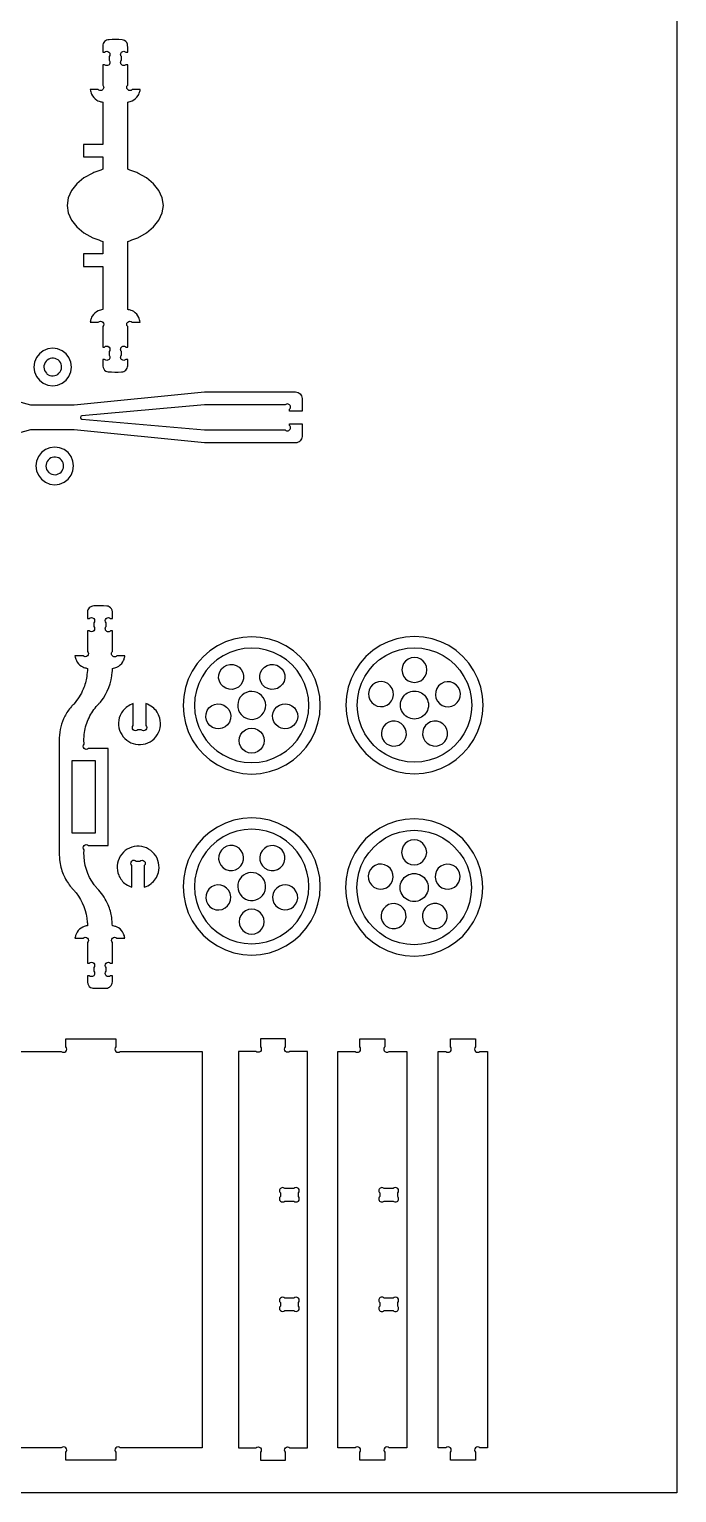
# Model space of a CAD drawing. Extents: x 2.2 to 40.9, y 0.4 to 54.1.
# Drawn here: x 27.94 to 40.9, y 0.38 to 29.67 of the extents above; entities that cross this region are included whole.
import ezdxf

# ---------------------------------------------------------------- set-up
doc = ezdxf.new("R2010")
doc.units = 0
doc.header["$MEASUREMENT"] = 0
doc.layers.get('0').update_dxf_attribs({"linetype": 'CONTINUOUS'})
doc.layers.add('ENGRAVE', color=1, linetype='CONTINUOUS')
doc.layers.add('LAYER_1', color=18, linetype='CONTINUOUS')

msp = doc.modelspace()

# ---------------------------------------------------------------- linework, layer by layer
msp.add_lwpolyline([(2.223, 0.378), (2.223, 54.147), (40.905, 54.147), (40.905, 0.378)], close=True)
at = {"layer": 'ENGRAVE'}
for points in [[(31.823, 15.147), (31.957, 15.081), (32.099, 15.033), (32.246, 15.004), (32.396, 14.994), (32.545, 15.004), (32.692, 15.033), (32.834, 15.081), (32.968, 15.147), (33.093, 15.231), (33.206, 15.33), (33.304, 15.442), (33.388, 15.567), (33.454, 15.701), (33.502, 15.843), (33.531, 15.99), (33.541, 16.14), (33.531, 16.289), (33.502, 16.436), (33.454, 16.578), (33.388, 16.712), (33.304, 16.837), (33.206, 16.95), (33.093, 17.049), (32.968, 17.132), (32.834, 17.198), (32.692, 17.246), (32.545, 17.276), (32.396, 17.285), (32.246, 17.276), (32.099, 17.246), (31.957, 17.198), (31.823, 17.132), (31.698, 17.049), (31.585, 16.95), (31.487, 16.837), (31.403, 16.712), (31.337, 16.578), (31.289, 16.436), (31.26, 16.289), (31.25, 16.14), (31.26, 15.99), (31.289, 15.843), (31.337, 15.701), (31.403, 15.567), (31.487, 15.442), (31.585, 15.33), (31.698, 15.231)], [(34.957, 15.237), (34.844, 15.336), (34.745, 15.449), (34.662, 15.573), (34.596, 15.708), (34.547, 15.85), (34.518, 15.997), (34.508, 16.146), (34.518, 16.296), (34.547, 16.443), (34.596, 16.585), (34.662, 16.719), (34.745, 16.844), (34.844, 16.956), (34.957, 17.055), (35.081, 17.138), (35.216, 17.205), (35.358, 17.253), (35.505, 17.282), (35.654, 17.292), (35.804, 17.282), (35.951, 17.253), (36.093, 17.205), (36.227, 17.138), (36.352, 17.055), (36.464, 16.956), (36.563, 16.844), (36.646, 16.719), (36.713, 16.585), (36.761, 16.443), (36.79, 16.296), (36.8, 16.146), (36.79, 15.997), (36.761, 15.85), (36.713, 15.708), (36.646, 15.573), (36.563, 15.449), (36.464, 15.336), (36.352, 15.237), (36.227, 15.154), (36.093, 15.088), (35.951, 15.04), (35.804, 15.01), (35.654, 15), (35.505, 15.01), (35.358, 15.04), (35.216, 15.088), (35.081, 15.154)], [(31.698, 11.604), (31.823, 11.521), (31.957, 11.455), (32.099, 11.407), (32.246, 11.378), (32.396, 11.368), (32.545, 11.378), (32.692, 11.407), (32.834, 11.455), (32.968, 11.521), (33.093, 11.604), (33.206, 11.703), (33.304, 11.816), (33.388, 11.941), (33.454, 12.075), (33.502, 12.217), (33.531, 12.364), (33.541, 12.513), (33.531, 12.663), (33.502, 12.81), (33.454, 12.952), (33.388, 13.086), (33.304, 13.211), (33.206, 13.324), (33.093, 13.422), (32.968, 13.506), (32.834, 13.572), (32.692, 13.62), (32.545, 13.649), (32.396, 13.659), (32.246, 13.649), (32.099, 13.62), (31.957, 13.572), (31.823, 13.506), (31.698, 13.422), (31.585, 13.324), (31.487, 13.211), (31.403, 13.086), (31.337, 12.952), (31.289, 12.81), (31.26, 12.663), (31.25, 12.513), (31.26, 12.364), (31.289, 12.217), (31.337, 12.075), (31.403, 11.941), (31.487, 11.816), (31.585, 11.703)], [(35.075, 11.501), (34.951, 11.585), (34.838, 11.684), (34.739, 11.796), (34.656, 11.921), (34.59, 12.055), (34.542, 12.197), (34.512, 12.344), (34.503, 12.494), (34.512, 12.643), (34.542, 12.79), (34.59, 12.932), (34.656, 13.067), (34.739, 13.191), (34.838, 13.304), (34.951, 13.403), (35.075, 13.486), (35.21, 13.552), (35.352, 13.6), (35.499, 13.63), (35.648, 13.639), (35.798, 13.63), (35.945, 13.6), (36.087, 13.552), (36.221, 13.486), (36.346, 13.403), (36.458, 13.304), (36.557, 13.191), (36.64, 13.067), (36.707, 12.932), (36.755, 12.79), (36.784, 12.643), (36.794, 12.494), (36.784, 12.344), (36.755, 12.197), (36.707, 12.055), (36.64, 11.921), (36.557, 11.796), (36.458, 11.684), (36.346, 11.585), (36.221, 11.501), (36.087, 11.435), (35.945, 11.387), (35.798, 11.358), (35.648, 11.348), (35.499, 11.358), (35.352, 11.387), (35.21, 11.435)]]:
    msp.add_lwpolyline(points, close=True, dxfattribs=at)
at = {"layer": 'LAYER_1'}
for points in [[(29.913, 23.064), (29.877, 23.064, -1), (29.789, 23.153), (29.789, 23.225, -1), (29.877, 23.314), (29.913, 23.314), (29.913, 23.725, -1), (30.002, 23.814), (30.163, 23.814, 0.065228), (30.136, 23.904, 0.148337), (30.033, 24.023, 0.0567), (29.984, 24.046, 0.042505), (29.913, 24.064), (29.913, 25.427, -0.003944), (30.074, 25.485, 0.023671), (30.114, 25.501), (30.289, 25.598), (30.433, 25.717), (30.539, 25.851), (30.605, 25.997), (30.627, 26.149), (30.605, 26.301), (30.539, 26.447), (30.433, 26.581), (30.289, 26.7), (30.114, 26.797, 0.023671), (30.074, 26.813, -0.003944), (29.913, 26.871), (29.913, 28.216, 0.065228), (30.004, 28.244, 0.148337), (30.122, 28.347, 0.0567), (30.146, 28.396, 0.042505), (30.163, 28.466), (30.002, 28.466, -1), (29.913, 28.555), (29.913, 28.966), (29.877, 28.966, -1), (29.789, 29.055), (29.789, 29.128, -1), (29.877, 29.216), (29.913, 29.216, 0.006529), (29.912, 29.348, 0.260864), (29.851, 29.45, 0.118127), (29.804, 29.464, 0.021662), (29.539, 29.466, 0.190424), (29.452, 29.429, 0.190352), (29.414, 29.341, 0.012268), (29.413, 29.279, -0.004089), (29.414, 29.216), (29.45, 29.216, -1), (29.539, 29.128), (29.539, 29.055, -1), (29.45, 28.966), (29.414, 28.966), (29.414, 28.555, -1), (29.325, 28.466), (29.164, 28.466, 0.065228), (29.191, 28.376, 0.148337), (29.294, 28.258, 0.0567), (29.343, 28.234, 0.042505), (29.414, 28.216), (29.414, 27.371), (29.025, 27.371), (29.025, 27.121), (29.414, 27.121), (29.414, 26.871, -0.00393), (29.253, 26.813, 0.023583), (29.213, 26.797), (29.038, 26.699), (28.894, 26.581), (28.788, 26.446), (28.722, 26.3), (28.7, 26.149), (28.722, 25.998), (28.788, 25.852), (28.894, 25.717), (29.038, 25.599), (29.213, 25.501, 0.023583), (29.253, 25.485, -0.00393), (29.414, 25.427), (29.414, 25.177), (29.025, 25.177), (29.025, 24.927), (29.414, 24.927), (29.414, 24.064, 0.065228), (29.323, 24.037, 0.148337), (29.205, 23.933, 0.0567), (29.181, 23.884, 0.042505), (29.164, 23.814), (29.325, 23.814, -1), (29.414, 23.725), (29.414, 23.314), (29.45, 23.314, -1), (29.539, 23.225), (29.539, 23.153, -1), (29.45, 23.064), (29.414, 23.064, 0.006529), (29.415, 22.933, 0.260864), (29.476, 22.831, 0.118127), (29.523, 22.817, 0.021662), (29.789, 22.814, 0.190424), (29.876, 22.852, 0.190352), (29.913, 22.939, 0.012268), (29.914, 23.002, -0.004089)], [(28.323, 22.76, 0.936602), (28.52, 23.054, 0.936602), (28.287, 22.788, 0.032737), (28.304, 22.772, 0.032737)], [(28.364, 20.781, 0.936602), (28.561, 21.075, 0.936602), (28.328, 20.809, 0.032737), (28.345, 20.793, 0.032737)], [(29.607, 10.729), (29.571, 10.729, -1), (29.482, 10.817), (29.482, 10.89, -1), (29.571, 10.979), (29.607, 10.979), (29.607, 11.39, -1), (29.696, 11.479), (29.857, 11.479, 0.065228), (29.83, 11.569, 0.148337), (29.727, 11.687, 0.0567), (29.678, 11.711, 0.042505), (29.607, 11.729, 0.026399), (29.593, 11.891, 0.064422), (29.523, 12.144, 0.082666), (29.334, 12.443, 0.005773), (29.286, 12.495, -0.027956), (29.242, 12.548, -0.16647), (29.038, 13.193), (29.039, 13.228), (29.039, 13.246, -1), (29.128, 13.335), (29.522, 13.335), (29.522, 15.278), (29.128, 15.278, -1), (29.039, 15.366), (29.039, 15.385, -0.037192), (29.042, 15.556, -0.074367), (29.123, 15.859, -0.077224), (29.285, 16.115, -0.012509), (29.333, 16.168, 0.02617), (29.379, 16.221, 0.149562), (29.605, 16.81, 0.012372), (29.606, 16.846, -0.004124), (29.607, 16.881, 0.065228), (29.698, 16.908, 0.148337), (29.816, 17.012, 0.0567), (29.84, 17.061, 0.042505), (29.857, 17.131), (29.696, 17.131, -1), (29.607, 17.22), (29.607, 17.631), (29.571, 17.631, -1), (29.482, 17.72), (29.482, 17.793, -1), (29.571, 17.881), (29.607, 17.881, 0.006529), (29.606, 18.012, 0.260864), (29.545, 18.114, 0.118127), (29.498, 18.128, 0.021662), (29.233, 18.131, 0.190424), (29.145, 18.093, 0.190352), (29.108, 18.006, 0.012268), (29.107, 17.944, -0.004089), (29.108, 17.881), (29.144, 17.881, -1), (29.233, 17.793), (29.233, 17.72, -1), (29.144, 17.631), (29.108, 17.631), (29.108, 17.22, -1), (29.019, 17.131), (28.858, 17.131, 0.065228), (28.885, 17.041, 0.148337), (28.988, 16.922, 0.0567), (29.037, 16.899, 0.042505), (29.108, 16.881, -0.026399), (29.093, 16.719, -0.064422), (29.023, 16.466, -0.082666), (28.834, 16.167, -0.018345), (28.809, 16.141, 0.022041), (28.785, 16.115, 0.061507), (28.654, 15.921, 0.107635), (28.542, 15.489, 0.01196), (28.542, 15.455, -0.002886), (28.542, 15.421, 0.000825), (28.54, 14.305, 0.000825), (28.542, 13.189, 0.033004), (28.554, 13.011, 0.075197), (28.638, 12.724, 0.033003), (28.707, 12.598, 0.036703), (28.785, 12.494, 0.013791), (28.833, 12.442, -0.026597), (28.879, 12.388, -0.149562), (29.105, 11.8, -0.012372), (29.107, 11.764, 0.004124), (29.108, 11.729, 0.065228), (29.017, 11.701, 0.148337), (28.899, 11.598, 0.0567), (28.875, 11.549, 0.042505), (28.858, 11.479), (29.019, 11.479, -1), (29.108, 11.39), (29.108, 10.979), (29.144, 10.979, -1), (29.233, 10.89), (29.233, 10.817, -1), (29.144, 10.729), (29.108, 10.729, 0.006529), (29.109, 10.598, 0.260864), (29.17, 10.495, 0.118127), (29.217, 10.481, 0.021662), (29.482, 10.479, 0.190424), (29.57, 10.516, 0.190352), (29.607, 10.604, 0.012268), (29.608, 10.666, -0.004089)], [(32.256, 15.897, 0.967799), (32.551, 16.372, 0.967799), (32.225, 15.917, 0.016364), (32.24, 15.907, 0.016364)], [(30.275, 16.176), (30.275, 15.74, -1), (30.186, 15.651), (30.114, 15.651, -1), (30.025, 15.74), (30.025, 16.176, 0.069827), (29.907, 16.116, 0.143963), (29.762, 15.937, 0.513852), (30.122, 15.356, 0.513741), (30.556, 15.885, 0.165644), (30.408, 16.105, 0.081484)], [(29.996, 12.5), (29.996, 12.936, -1), (30.085, 13.024), (30.158, 13.024, -1), (30.246, 12.936), (30.246, 12.5, 0.081484), (30.38, 12.571, 0.165644), (30.527, 12.791, 0.513741), (30.094, 13.319, 0.513852), (29.733, 12.739, 0.143963), (29.878, 12.559, 0.069827)], [(32.225, 12.291, 0.967799), (32.58, 12.724, 0.967799), (32.198, 12.315, 0.016364), (32.211, 12.303, 0.016364)], [(28.673, 1.027), (28.673, 1.189, 1), (28.584, 1.278), (26.946, 1.278), (26.946, 9.213), (28.584, 9.213, 1), (28.673, 9.302), (28.673, 9.464), (29.675, 9.464), (29.675, 9.302, 1), (29.764, 9.213), (31.402, 9.213), (31.402, 1.278), (29.764, 1.278, 1), (29.675, 1.189), (29.675, 1.027)], [(33.07, 1.027), (33.07, 1.189, -1), (33.159, 1.278), (33.51, 1.278), (33.51, 9.213), (33.159, 9.213, -1), (33.07, 9.302), (33.07, 9.464), (32.569, 9.464), (32.569, 9.302, -1), (32.48, 9.213), (32.129, 9.213), (32.129, 1.278), (32.48, 1.278, -1), (32.569, 1.189), (32.569, 1.027)], [(34.558, 1.027), (34.558, 1.189, 1), (34.469, 1.278), (34.118, 1.278), (34.118, 9.213), (34.469, 9.213, 1), (34.558, 9.302), (34.558, 9.464), (35.059, 9.464), (35.059, 9.302, 1), (35.147, 9.213), (35.499, 9.213), (35.499, 1.278), (35.147, 1.278, 1), (35.059, 1.189), (35.059, 1.027)], [(36.373, 1.027), (36.373, 1.189, 1), (36.284, 1.278), (36.13, 1.278), (36.13, 9.213), (36.284, 9.213, 1), (36.373, 9.302), (36.373, 9.464), (36.874, 9.464), (36.874, 9.302, 1), (36.963, 9.213), (37.116, 9.213), (37.116, 1.278), (36.963, 1.278, 1), (36.874, 1.189), (36.874, 1.027)], [(33.241, 6.467), (33.058, 6.467, 1), (32.969, 6.379), (32.969, 6.306, 1), (33.058, 6.217), (33.241, 6.217, 1), (33.33, 6.306), (33.33, 6.379, 1)], [(35.046, 6.217), (35.23, 6.217, 1), (35.319, 6.306), (35.319, 6.379, 1), (35.23, 6.467), (35.046, 6.467, 1), (34.958, 6.379), (34.958, 6.306, 1)], [(33.241, 4.274), (33.058, 4.274, 1), (32.969, 4.185), (32.969, 4.113, 1), (33.058, 4.024), (33.241, 4.024, 1), (33.33, 4.113), (33.33, 4.185, 1)], [(35.23, 4.274), (35.046, 4.274, 1), (34.958, 4.185), (34.958, 4.113, 1), (35.046, 4.024), (35.23, 4.024, 1), (35.319, 4.113), (35.319, 4.185, 1)]]:
    msp.add_lwpolyline(points, format="xyb", close=True, dxfattribs=at)
for points in [[(28.224, 22.587), (28.315, 22.55), (28.412, 22.537), (28.509, 22.55), (28.6, 22.587), (28.678, 22.647), (28.738, 22.725), (28.775, 22.816), (28.788, 22.913), (28.775, 23.01), (28.738, 23.101), (28.678, 23.179), (28.6, 23.239), (28.509, 23.276), (28.412, 23.289), (28.315, 23.276), (28.224, 23.239), (28.146, 23.179), (28.086, 23.101), (28.049, 23.01), (28.036, 22.913), (28.049, 22.816), (28.086, 22.725), (28.146, 22.647)], [(28.265, 20.608), (28.356, 20.571), (28.453, 20.558), (28.55, 20.571), (28.641, 20.608), (28.719, 20.668), (28.779, 20.746), (28.816, 20.837), (28.829, 20.934), (28.816, 21.031), (28.779, 21.122), (28.719, 21.2), (28.641, 21.26), (28.55, 21.297), (28.453, 21.31), (28.356, 21.297), (28.265, 21.26), (28.187, 21.2), (28.127, 21.122), (28.09, 21.031), (28.077, 20.934), (28.09, 20.837), (28.127, 20.746), (28.187, 20.668)], [(31.709, 14.95), (31.87, 14.87), (32.04, 14.813), (32.216, 14.778), (32.396, 14.766), (32.575, 14.778), (32.751, 14.813), (32.921, 14.87), (33.082, 14.95), (33.232, 15.05), (33.367, 15.168), (33.485, 15.303), (33.585, 15.453), (33.665, 15.614), (33.722, 15.784), (33.758, 15.96), (33.769, 16.14), (33.758, 16.319), (33.722, 16.495), (33.665, 16.665), (33.585, 16.827), (33.485, 16.976), (33.367, 17.111), (33.232, 17.229), (33.082, 17.329), (32.921, 17.409), (32.751, 17.467), (32.575, 17.502), (32.396, 17.513), (32.216, 17.502), (32.04, 17.467), (31.87, 17.409), (31.709, 17.329), (31.559, 17.229), (31.424, 17.111), (31.306, 16.976), (31.206, 16.827), (31.126, 16.665), (31.069, 16.495), (31.034, 16.319), (31.022, 16.14), (31.034, 15.96), (31.069, 15.784), (31.126, 15.614), (31.206, 15.453), (31.306, 15.303), (31.424, 15.168), (31.559, 15.05)], [(34.967, 14.957), (35.128, 14.877), (35.299, 14.819), (35.475, 14.784), (35.654, 14.772), (35.833, 14.784), (36.01, 14.819), (36.18, 14.877), (36.341, 14.957), (36.49, 15.056), (36.625, 15.175), (36.744, 15.31), (36.844, 15.459), (36.923, 15.621), (36.981, 15.791), (37.016, 15.967), (37.028, 16.146), (37.016, 16.326), (36.981, 16.502), (36.923, 16.672), (36.844, 16.833), (36.744, 16.982), (36.625, 17.118), (36.49, 17.236), (36.341, 17.336), (36.18, 17.415), (36.01, 17.473), (35.833, 17.508), (35.654, 17.52), (35.475, 17.508), (35.299, 17.473), (35.128, 17.415), (34.967, 17.336), (34.818, 17.236), (34.683, 17.118), (34.564, 16.982), (34.464, 16.833), (34.385, 16.672), (34.327, 16.502), (34.292, 16.326), (34.28, 16.146), (34.292, 15.967), (34.327, 15.791), (34.385, 15.621), (34.464, 15.459), (34.564, 15.31), (34.683, 15.175), (34.818, 15.056)], [(35.589, 16.608), (35.654, 16.6), (35.719, 16.608), (35.779, 16.633), (35.831, 16.673), (35.871, 16.725), (35.896, 16.786), (35.905, 16.85), (35.896, 16.915), (35.871, 16.976), (35.831, 17.028), (35.779, 17.067), (35.719, 17.093), (35.654, 17.101), (35.589, 17.093), (35.529, 17.067), (35.477, 17.028), (35.437, 16.976), (35.412, 16.915), (35.403, 16.85), (35.412, 16.786), (35.437, 16.725), (35.477, 16.673), (35.529, 16.633)], [(31.78, 16.564), (31.749, 16.622), (31.734, 16.685), (31.736, 16.751), (31.755, 16.814), (31.789, 16.869), (31.837, 16.914), (31.895, 16.945), (31.958, 16.96), (32.024, 16.958), (32.086, 16.939), (32.142, 16.905), (32.187, 16.857), (32.218, 16.8), (32.233, 16.736), (32.231, 16.671), (32.212, 16.608), (32.178, 16.552), (32.13, 16.507), (32.073, 16.476), (32.009, 16.461), (31.944, 16.463), (31.881, 16.482), (31.825, 16.517)], [(32.614, 16.552), (32.58, 16.608), (32.561, 16.67), (32.559, 16.736), (32.574, 16.799), (32.605, 16.857), (32.65, 16.905), (32.706, 16.939), (32.769, 16.958), (32.834, 16.959), (32.898, 16.944), (32.955, 16.913), (33.003, 16.868), (33.037, 16.812), (33.056, 16.75), (33.058, 16.684), (33.043, 16.621), (33.012, 16.563), (32.967, 16.516), (32.911, 16.481), (32.848, 16.463), (32.783, 16.461), (32.719, 16.476), (32.661, 16.507)], [(34.907, 16.127), (34.971, 16.115), (35.036, 16.12), (35.098, 16.141), (35.152, 16.178), (35.195, 16.228), (35.223, 16.287), (35.235, 16.351), (35.23, 16.417), (35.208, 16.478), (35.171, 16.532), (35.122, 16.575), (35.063, 16.603), (34.998, 16.615), (34.933, 16.61), (34.871, 16.589), (34.817, 16.552), (34.775, 16.502), (34.746, 16.443), (34.734, 16.379), (34.739, 16.313), (34.761, 16.252), (34.798, 16.198), (34.848, 16.155)], [(35.514, 15.904), (35.484, 15.924), (35.456, 15.948), (35.432, 15.976), (35.412, 16.006), (35.395, 16.039), (35.384, 16.074), (35.376, 16.11), (35.374, 16.146), (35.376, 16.183), (35.384, 16.219), (35.395, 16.253), (35.412, 16.286), (35.432, 16.317), (35.456, 16.344), (35.484, 16.368), (35.514, 16.389), (35.547, 16.405), (35.582, 16.417), (35.618, 16.424), (35.654, 16.426), (35.691, 16.424), (35.727, 16.417), (35.761, 16.405), (35.794, 16.389), (35.825, 16.368), (35.852, 16.344), (35.876, 16.317), (35.897, 16.286), (35.913, 16.253), (35.925, 16.219), (35.932, 16.183), (35.934, 16.146), (35.932, 16.11), (35.925, 16.074), (35.913, 16.039), (35.897, 16.006), (35.876, 15.976), (35.852, 15.948), (35.825, 15.924), (35.794, 15.904), (35.761, 15.888), (35.727, 15.876), (35.691, 15.869), (35.654, 15.866), (35.618, 15.869), (35.582, 15.876), (35.547, 15.888)], [(36.272, 16.119), (36.337, 16.113), (36.401, 16.125), (36.46, 16.154), (36.51, 16.196), (36.547, 16.25), (36.569, 16.312), (36.574, 16.377), (36.562, 16.441), (36.534, 16.5), (36.492, 16.55), (36.438, 16.587), (36.376, 16.609), (36.311, 16.614), (36.246, 16.602), (36.187, 16.574), (36.138, 16.532), (36.1, 16.478), (36.079, 16.416), (36.074, 16.351), (36.085, 16.286), (36.114, 16.227), (36.156, 16.178), (36.21, 16.14)], [(31.516, 15.784), (31.488, 15.843), (31.476, 15.907), (31.481, 15.973), (31.503, 16.034), (31.54, 16.088), (31.589, 16.131), (31.648, 16.159), (31.713, 16.171), (31.778, 16.166), (31.84, 16.144), (31.894, 16.107), (31.936, 16.058), (31.964, 15.999), (31.976, 15.934), (31.971, 15.869), (31.95, 15.807), (31.913, 15.753), (31.863, 15.711), (31.804, 15.683), (31.74, 15.671), (31.675, 15.676), (31.613, 15.697), (31.559, 15.734)], [(32.879, 15.754), (32.842, 15.808), (32.82, 15.87), (32.815, 15.935), (32.827, 15.999), (32.855, 16.059), (32.898, 16.108), (32.951, 16.145), (33.013, 16.167), (33.078, 16.172), (33.143, 16.16), (33.202, 16.132), (33.252, 16.09), (33.289, 16.036), (33.31, 15.974), (33.316, 15.909), (33.304, 15.845), (33.275, 15.786), (33.233, 15.736), (33.179, 15.699), (33.117, 15.677), (33.052, 15.672), (32.988, 15.684), (32.929, 15.712)], [(35.153, 15.341), (35.217, 15.326), (35.282, 15.328), (35.345, 15.346), (35.401, 15.381), (35.445, 15.428), (35.476, 15.486), (35.492, 15.55), (35.49, 15.615), (35.471, 15.678), (35.436, 15.733), (35.389, 15.778), (35.331, 15.809), (35.268, 15.824), (35.202, 15.822), (35.139, 15.804), (35.084, 15.769), (35.039, 15.722), (35.008, 15.664), (34.993, 15.6), (34.995, 15.535), (35.014, 15.472), (35.048, 15.417), (35.096, 15.372)], [(35.965, 15.347), (36.027, 15.328), (36.093, 15.326), (36.156, 15.342), (36.214, 15.373), (36.262, 15.418), (36.296, 15.473), (36.315, 15.536), (36.316, 15.602), (36.301, 15.665), (36.27, 15.723), (36.225, 15.77), (36.169, 15.805), (36.107, 15.823), (36.041, 15.825), (35.978, 15.81), (35.92, 15.779), (35.872, 15.734), (35.838, 15.678), (35.82, 15.615), (35.818, 15.55), (35.833, 15.486), (35.864, 15.429), (35.909, 15.381)], [(32.218, 15.258), (32.178, 15.31), (32.153, 15.371), (32.145, 15.435), (32.153, 15.5), (32.178, 15.561), (32.218, 15.613), (32.27, 15.653), (32.331, 15.678), (32.396, 15.686), (32.46, 15.678), (32.521, 15.653), (32.573, 15.613), (32.613, 15.561), (32.638, 15.5), (32.646, 15.435), (32.638, 15.371), (32.613, 15.31), (32.573, 15.258), (32.521, 15.218), (32.46, 15.193), (32.396, 15.185), (32.331, 15.193), (32.27, 15.218)], [(28.792, 13.586), (29.271, 13.586), (29.271, 15.027), (28.792, 15.027)], [(31.709, 11.324), (31.87, 11.244), (32.04, 11.187), (32.216, 11.151), (32.396, 11.14), (32.575, 11.151), (32.751, 11.187), (32.921, 11.244), (33.082, 11.324), (33.232, 11.424), (33.367, 11.542), (33.485, 11.677), (33.585, 11.827), (33.665, 11.988), (33.722, 12.158), (33.758, 12.334), (33.769, 12.513), (33.758, 12.693), (33.722, 12.869), (33.665, 13.039), (33.585, 13.2), (33.485, 13.35), (33.367, 13.485), (33.232, 13.603), (33.082, 13.703), (32.921, 13.783), (32.751, 13.84), (32.575, 13.875), (32.396, 13.887), (32.216, 13.875), (32.04, 13.84), (31.87, 13.783), (31.709, 13.703), (31.559, 13.603), (31.424, 13.485), (31.306, 13.35), (31.206, 13.2), (31.126, 13.039), (31.069, 12.869), (31.034, 12.693), (31.022, 12.513), (31.034, 12.334), (31.069, 12.158), (31.126, 11.988), (31.206, 11.827), (31.306, 11.677), (31.424, 11.542), (31.559, 11.424)], [(35.123, 11.225), (35.293, 11.167), (35.469, 11.132), (35.648, 11.12), (35.828, 11.132), (36.004, 11.167), (36.174, 11.225), (36.335, 11.304), (36.484, 11.404), (36.62, 11.522), (36.738, 11.657), (36.838, 11.807), (36.917, 11.968), (36.975, 12.138), (37.01, 12.314), (37.022, 12.494), (37.01, 12.673), (36.975, 12.849), (36.917, 13.019), (36.838, 13.181), (36.738, 13.33), (36.62, 13.465), (36.484, 13.584), (36.335, 13.683), (36.174, 13.763), (36.004, 13.821), (35.828, 13.856), (35.648, 13.867), (35.469, 13.856), (35.293, 13.821), (35.123, 13.763), (34.961, 13.683), (34.812, 13.584), (34.677, 13.465), (34.558, 13.33), (34.459, 13.181), (34.379, 13.019), (34.321, 12.849), (34.286, 12.673), (34.275, 12.494), (34.286, 12.314), (34.321, 12.138), (34.379, 11.968), (34.459, 11.807), (34.558, 11.657), (34.677, 11.522), (34.812, 11.404), (34.961, 11.304)], [(31.881, 12.856), (31.944, 12.837), (32.009, 12.835), (32.073, 12.85), (32.13, 12.881), (32.178, 12.926), (32.212, 12.982), (32.231, 13.045), (32.233, 13.11), (32.218, 13.174), (32.187, 13.231), (32.142, 13.279), (32.086, 13.313), (32.024, 13.332), (31.958, 13.334), (31.895, 13.319), (31.837, 13.288), (31.789, 13.243), (31.755, 13.187), (31.736, 13.125), (31.734, 13.059), (31.749, 12.996), (31.78, 12.938), (31.825, 12.89)], [(32.719, 12.85), (32.783, 12.835), (32.848, 12.836), (32.911, 12.855), (32.967, 12.889), (33.012, 12.937), (33.043, 12.994), (33.058, 13.058), (33.056, 13.124), (33.037, 13.186), (33.003, 13.242), (32.955, 13.287), (32.898, 13.318), (32.834, 13.333), (32.769, 13.331), (32.706, 13.313), (32.65, 13.278), (32.605, 13.231), (32.574, 13.173), (32.559, 13.11), (32.561, 13.044), (32.58, 12.982), (32.614, 12.926), (32.661, 12.881)], [(35.583, 12.956), (35.648, 12.947), (35.713, 12.956), (35.774, 12.981), (35.825, 13.021), (35.865, 13.073), (35.89, 13.133), (35.899, 13.198), (35.89, 13.263), (35.865, 13.323), (35.825, 13.375), (35.774, 13.415), (35.713, 13.44), (35.648, 13.449), (35.583, 13.44), (35.523, 13.415), (35.471, 13.375), (35.431, 13.323), (35.406, 13.263), (35.398, 13.198), (35.406, 13.133), (35.431, 13.073), (35.471, 13.021), (35.523, 12.981)], [(34.901, 12.474), (34.965, 12.462), (35.031, 12.467), (35.092, 12.489), (35.146, 12.526), (35.189, 12.576), (35.217, 12.635), (35.229, 12.699), (35.224, 12.764), (35.202, 12.826), (35.165, 12.88), (35.116, 12.922), (35.057, 12.951), (34.992, 12.963), (34.927, 12.958), (34.865, 12.936), (34.811, 12.899), (34.769, 12.849), (34.741, 12.79), (34.729, 12.726), (34.734, 12.661), (34.755, 12.599), (34.792, 12.545), (34.842, 12.502)], [(36.266, 12.466), (36.331, 12.461), (36.395, 12.473), (36.454, 12.501), (36.504, 12.544), (36.541, 12.598), (36.563, 12.659), (36.568, 12.724), (36.556, 12.789), (36.528, 12.848), (36.486, 12.898), (36.432, 12.935), (36.37, 12.956), (36.305, 12.962), (36.24, 12.95), (36.181, 12.922), (36.132, 12.879), (36.095, 12.825), (36.073, 12.763), (36.068, 12.698), (36.08, 12.634), (36.108, 12.575), (36.15, 12.525), (36.204, 12.488)], [(35.508, 12.251), (35.478, 12.272), (35.45, 12.296), (35.426, 12.323), (35.406, 12.354), (35.39, 12.387), (35.378, 12.421), (35.371, 12.457), (35.368, 12.494), (35.371, 12.53), (35.378, 12.566), (35.39, 12.601), (35.406, 12.634), (35.426, 12.664), (35.45, 12.692), (35.478, 12.716), (35.508, 12.736), (35.541, 12.752), (35.576, 12.764), (35.612, 12.771), (35.648, 12.774), (35.685, 12.771), (35.721, 12.764), (35.755, 12.752), (35.788, 12.736), (35.819, 12.716), (35.846, 12.692), (35.87, 12.664), (35.891, 12.634), (35.907, 12.601), (35.919, 12.566), (35.926, 12.53), (35.928, 12.494), (35.926, 12.457), (35.919, 12.421), (35.907, 12.387), (35.891, 12.354), (35.87, 12.323), (35.846, 12.296), (35.819, 12.272), (35.788, 12.251), (35.755, 12.235), (35.721, 12.223), (35.685, 12.216), (35.648, 12.214), (35.612, 12.216), (35.576, 12.223), (35.541, 12.235)], [(31.613, 12.071), (31.675, 12.049), (31.74, 12.044), (31.804, 12.056), (31.863, 12.085), (31.913, 12.127), (31.95, 12.181), (31.971, 12.243), (31.976, 12.308), (31.964, 12.373), (31.936, 12.432), (31.894, 12.481), (31.84, 12.518), (31.778, 12.54), (31.713, 12.545), (31.648, 12.533), (31.589, 12.505), (31.54, 12.462), (31.503, 12.408), (31.481, 12.346), (31.476, 12.281), (31.488, 12.217), (31.516, 12.158), (31.559, 12.108)], [(32.988, 12.057), (33.052, 12.046), (33.117, 12.051), (33.179, 12.072), (33.233, 12.11), (33.275, 12.159), (33.304, 12.218), (33.316, 12.283), (33.31, 12.348), (33.289, 12.41), (33.252, 12.464), (33.202, 12.506), (33.143, 12.534), (33.078, 12.546), (33.013, 12.541), (32.951, 12.519), (32.898, 12.482), (32.855, 12.432), (32.827, 12.373), (32.815, 12.309), (32.82, 12.244), (32.842, 12.182), (32.879, 12.128), (32.929, 12.086)], [(32.331, 11.567), (32.396, 11.559), (32.46, 11.567), (32.521, 11.592), (32.573, 11.632), (32.613, 11.684), (32.638, 11.744), (32.646, 11.809), (32.638, 11.874), (32.613, 11.935), (32.573, 11.986), (32.521, 12.026), (32.46, 12.051), (32.396, 12.06), (32.331, 12.051), (32.27, 12.026), (32.218, 11.986), (32.178, 11.935), (32.153, 11.874), (32.145, 11.809), (32.153, 11.744), (32.178, 11.684), (32.218, 11.632), (32.27, 11.592)], [(35.147, 11.688), (35.211, 11.673), (35.276, 11.675), (35.339, 11.694), (35.395, 11.728), (35.44, 11.776), (35.471, 11.834), (35.486, 11.897), (35.484, 11.963), (35.465, 12.025), (35.431, 12.081), (35.383, 12.126), (35.325, 12.157), (35.262, 12.172), (35.196, 12.17), (35.134, 12.151), (35.078, 12.117), (35.033, 12.069), (35.002, 12.012), (34.987, 11.948), (34.989, 11.882), (35.008, 11.82), (35.042, 11.764), (35.09, 11.719)], [(35.959, 11.694), (36.022, 11.676), (36.087, 11.674), (36.151, 11.689), (36.208, 11.72), (36.256, 11.765), (36.29, 11.821), (36.309, 11.884), (36.31, 11.949), (36.295, 12.013), (36.264, 12.07), (36.219, 12.118), (36.163, 12.152), (36.101, 12.171), (36.035, 12.173), (35.972, 12.157), (35.914, 12.126), (35.867, 12.081), (35.832, 12.026), (35.814, 11.963), (35.812, 11.898), (35.827, 11.834), (35.858, 11.776), (35.903, 11.729)]]:
    msp.add_lwpolyline(points, close=True, dxfattribs=at)
msp.add_lwpolyline([(25.411, 22.858), (27.964, 22.155), (28.841, 22.155), (31.452, 22.415), (33.275, 22.415, -0.190421), (33.365, 22.376, -0.190421), (33.404, 22.285, -0.012272), (33.405, 22.158, 0.004091), (33.404, 22.03), (33.154, 22.03), (33.154, 22.067, 1), (33.065, 22.155), (31.452, 22.155), (28.998, 21.939, 0.347548), (28.97, 21.905, 0.347548), (28.998, 21.87), (31.452, 21.654), (33.065, 21.654, 1), (33.154, 21.743), (33.154, 21.779), (33.404, 21.779, 0.004091), (33.405, 21.652, -0.012272), (33.404, 21.524, -0.190421), (33.365, 21.434, -0.190421), (33.275, 21.395), (31.452, 21.395), (28.841, 21.654), (27.964, 21.654), (25.411, 20.951, 1)], format="xyb", dxfattribs=at)

doc.saveas('drawing.dxf')
